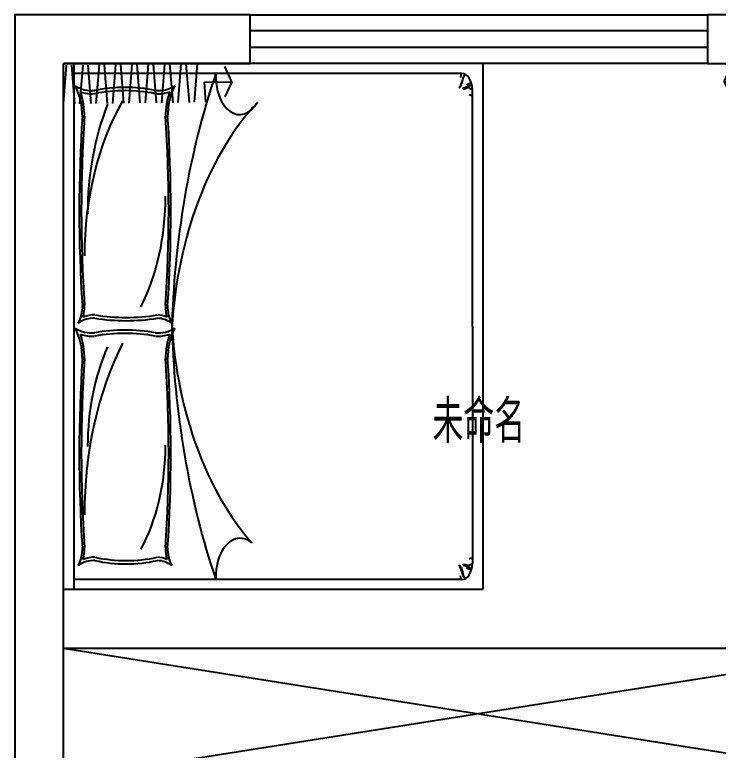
# Model space of a CAD drawing. Header units: millimetres. Extents: x 0 to 37570, y -10972 to 32224.
# Drawn here: x 6133 to 9588, y 25208 to 28819 of the extents above; entities that cross this region are included whole.
import ezdxf

# ---------------------------------------------------------------- set-up
doc = ezdxf.new("R2010")
doc.units = ezdxf.units.MM
doc.header["$LTSCALE"] = 10
doc.header["$MEASUREMENT"] = 0
doc.linetypes.add('ACAD_ISO07W100', pattern=[3, 0, -3])
for name, color, linetype in [('A2-建筑墙体', 255, 'BYLAYER'), ('E7-图例造型线', 30, 'BYLAYER'), ('P4-平面窗', 1, 'BYLAYER'), ('P9-平面文字', 2, 'BYLAYER')]:
    doc.layers.add(name, color=color, linetype=linetype)
doc.styles.get("Standard").update_dxf_attribs({"font": 'simplex.shx', "bigfont": 'gbcbig.shx'})

# ---------------------------------------------------------------- blocks, each defined once
blk = doc.blocks.new('双人床2710345')
at = {"linetype": 'ACAD_ISO07W100'}
blk.add_wipeout([(-800, -1000), (-800, -950), (-800, -900), (-800, 273.7), (-800, 552.3), (-800, 553.7), (-800, 849.6), (-800, 850.9), (-800, 950), (-800, 1000), (-770, 1000), (-673.4, 1000), (-672.5, 1000), (-572.7, 1000), (-481.2, 1000), (-480.9, 1000), (-288.9, 1000), (-288.6, 1000), (-100.2, 1000), (-97.3, 1000), (-96.4, 1000), (-5.2, 1000), (64, 1000), (64.9, 1000), (214.7, 1000), (256.2, 1000), (256.4, 1000), (448.5, 1000), (448.8, 1000), (637.2, 1000), (640.1, 1000), (640.9, 1000), (732.2, 1000), (770, 1000), (800, 1000), (800, 950), (800, 945), (800, 852.5), (800, 851.3), (800, 562.7), (800, 561.5), (800, 469), (800, 273.7), (800, -900), (800, -950), (800, -1000), (770, -1000), (720, -1000), (350, -1000), (0, -1000), (-720, -1000), (-770, -1000)], dxfattribs=at).dxf.layer = 'E7-图例造型线'
at = {"layer": 'E7-图例造型线'}
for points in [[(-800, -1000), (-800, 1000)], [(-800, 1000), (800, 1000)], [(800, -1000), (800, 1000)], [(-800, 950), (800, 950)], [(-770, -900), (-770, 950)], [(770, -900), (770, 950)], [(-767.8, -895.4), (-766.9, -895)], [(-766.9, -895), (-766.2, -894.6)], [(-766.2, -894.6), (-765.6, -894.5)], [(-765.6, -894.5), (-765, -894.4)], [(-765, -894.4), (-764.5, -894.3)], [(-764.5, -894.3), (-764, -894.3)], [(-764, -894.3), (-763.6, -894.3)], [(-763.6, -894.3), (-763.1, -894.3)], [(-763.1, -894.3), (-762.7, -894.3)], [(-762.7, -894.3), (-762.3, -894.3)], [(-762.3, -894.3), (-761.8, -894.2)], [(-761.8, -894.2), (-761.4, -894.2)], [(-761.4, -894.2), (-760.9, -894.1)], [(-760.9, -894.1), (-760.5, -893.9)], [(-760.5, -893.9), (-760, -893.8)], [(-760, -893.8), (-759.6, -893.6)], [(-759.6, -893.6), (-759.1, -893.4)], [(-759.1, -893.4), (-758.8, -893.2)], [(-758.8, -893.2), (-758.4, -893.1)], [(-758.4, -893.1), (-758.2, -892.9)], [(-758.2, -892.9), (-758, -892.8)], [(-758, -892.8), (-757.9, -892.8)], [(-738.8, -895.2), (-738.3, -894.9)], [(-738.3, -894.9), (-737.7, -894.6)], [(-737.7, -894.6), (-737.2, -894.3)], [(-737.2, -894.3), (-736.6, -894)], [(-736.6, -894), (-736.1, -893.7)], [(-736.1, -893.7), (-735.5, -893.4)], [(-735.5, -893.4), (-734.9, -893.1)], [(-734.9, -893.1), (-734.3, -892.8)], [(-734.3, -892.8), (-733.8, -892.5)], [(-733.8, -892.5), (-733.2, -892.2)], [(-733.2, -892.2), (-732.6, -891.9)], [(-732.6, -891.9), (-732, -891.5)], [(-732, -891.5), (-731.4, -891.2)], [(-731.6, -894.6), (-732, -895.3)], [(-731.2, -893.9), (-731.6, -894.6)], [(-731.4, -891.2), (-730.9, -890.9)], [(-730.8, -893.1), (-731.2, -893.9)], [(-730.9, -890.9), (-730.4, -890.5)], [(-730.4, -892.4), (-730.8, -893.1)], [(-730.4, -890.5), (-729.9, -890.1)], [(-730, -891.8), (-730.4, -892.4)], [(-729.5, -891.2), (-730, -891.8)], [(-729.9, -890.1), (-729.5, -889.8)], [(-729.5, -889.8), (-729.1, -889.4)], [(-728.9, -890.7), (-729.5, -891.2)], [(-729.1, -889.4), (-728.7, -889.1)], [(-728.4, -890.2), (-728.9, -890.7)], [(-728.7, -889.1), (-728.3, -888.8)], [(-727.8, -889.8), (-728.4, -890.2)], [(-728.3, -888.8), (-727.9, -888.5)], [(-727.9, -888.5), (-727.5, -888.3)], [(-727.3, -889.4), (-727.8, -889.8)], [(-727.5, -888.3), (-727.2, -888.2)], [(-726.9, -889.1), (-727.3, -889.4)], [(-727.2, -888.2), (-726.9, -888.1)], [(-726.9, -888.1), (-726.6, -888.1)], [(-726.5, -888.9), (-726.9, -889.1)], [(-726.6, -888.1), (-726.4, -888.1)], [(-726.3, -888.6), (-726.5, -888.9)], [(-726.4, -888.1), (-726.2, -888.2)], [(-726.1, -888.4), (-726.3, -888.6)], [(-726.2, -888.2), (-726.1, -888.3)], [(-726.1, -888.3), (-726.1, -888.4)], [(726.2, -888.2), (726.1, -888.3)], [(726.1, -888.3), (726.1, -888.4)], [(726.1, -888.4), (726.3, -888.6)], [(726.4, -888.1), (726.2, -888.2)], [(726.3, -888.6), (726.5, -888.9)], [(726.6, -888.1), (726.4, -888.1)], [(726.5, -888.9), (726.9, -889.1)], [(726.9, -888.1), (726.6, -888.1)], [(727.2, -888.2), (726.9, -888.1)], [(726.9, -889.1), (727.3, -889.4)], [(727.5, -888.3), (727.2, -888.2)], [(727.3, -889.4), (727.8, -889.8)], [(727.9, -888.5), (727.5, -888.3)], [(727.8, -889.8), (728.4, -890.2)], [(728.3, -888.8), (727.9, -888.5)], [(728.7, -889.1), (728.3, -888.8)], [(728.4, -890.2), (728.9, -890.7)], [(729.1, -889.4), (728.7, -889.1)], [(728.9, -890.7), (729.5, -891.2)], [(729.5, -889.8), (729.1, -889.4)], [(729.9, -890.1), (729.5, -889.8)], [(729.5, -891.2), (730, -891.8)], [(730.4, -890.5), (729.9, -890.1)], [(730, -891.8), (730.4, -892.4)], [(730.9, -890.9), (730.4, -890.5)], [(730.4, -892.4), (730.8, -893.1)], [(730.8, -893.1), (731.2, -893.9)], [(731.4, -891.2), (730.9, -890.9)], [(731.2, -893.9), (731.6, -894.6)], [(732, -891.5), (731.4, -891.2)], [(731.6, -894.6), (732, -895.3)], [(732.6, -891.9), (732, -891.5)], [(733.2, -892.2), (732.6, -891.9)], [(733.8, -892.5), (733.2, -892.2)], [(734.3, -892.8), (733.8, -892.5)], [(734.9, -893.1), (734.3, -892.8)], [(735.5, -893.4), (734.9, -893.1)], [(736.1, -893.7), (735.5, -893.4)], [(736.6, -894), (736.1, -893.7)], [(737.2, -894.3), (736.6, -894)], [(737.7, -894.6), (737.2, -894.3)], [(738.3, -894.9), (737.7, -894.6)], [(738.8, -895.2), (738.3, -894.9)], [(758, -892.8), (757.9, -892.8)], [(758.2, -892.9), (758, -892.8)], [(758.4, -893.1), (758.2, -892.9)], [(758.7, -893.2), (758.4, -893.1)], [(759.1, -893.4), (758.7, -893.2)], [(759.6, -893.6), (759.1, -893.4)], [(760, -893.8), (759.6, -893.6)], [(760.5, -893.9), (760, -893.8)], [(760.9, -894.1), (760.5, -893.9)], [(761.4, -894.2), (760.9, -894.1)], [(761.8, -894.2), (761.4, -894.2)], [(762.3, -894.3), (761.8, -894.2)], [(762.7, -894.3), (762.3, -894.3)], [(763.1, -894.3), (762.7, -894.3)], [(763.6, -894.3), (763.1, -894.3)], [(764, -894.3), (763.6, -894.3)], [(764.5, -894.3), (764, -894.3)], [(765, -894.4), (764.5, -894.3)], [(765.6, -894.5), (765, -894.4)], [(766.2, -894.6), (765.6, -894.5)], [(766.9, -895), (766.2, -894.6)], [(767.8, -895.4), (766.9, -895)], [(-770, -897), (-768.8, -896.1)], [(-768.8, -896.1), (-767.8, -895.4)], [(-764.5, -911), (-763.3, -910.1)], [(-763.8, -913.4), (-764.5, -914.2)], [(-763.1, -912.6), (-763.8, -913.4)], [(-763.3, -910.1), (-762.2, -909.3)], [(-762.5, -912), (-763.1, -912.6)], [(-762, -911.5), (-762.5, -912)], [(-762.2, -909.3), (-761.2, -908.7)], [(-761.4, -911), (-762, -911.5)], [(-761, -910.5), (-761.4, -911)], [(-761.2, -908.7), (-760.4, -908.2)], [(-760.5, -910.1), (-761, -910.5)], [(-760.1, -909.7), (-760.5, -910.1)], [(-760.4, -908.2), (-759.6, -907.7)], [(-759.7, -909.3), (-760.1, -909.7)], [(-759.3, -909), (-759.7, -909.3)], [(-759.6, -907.7), (-759, -907.4)], [(-759, -908.6), (-759.3, -909)], [(-759, -907.4), (-758.4, -907.1)], [(-758.6, -908.2), (-759, -908.6)], [(-758.3, -907.9), (-758.6, -908.2)], [(-758.4, -907.1), (-757.8, -906.8)], [(-758, -907.5), (-758.3, -907.9)], [(-757.7, -907.2), (-758, -907.5)], [(-757.8, -906.8), (-757.3, -906.5)], [(-757.3, -906.9), (-757.7, -907.2)], [(-757.3, -906.5), (-756.8, -906.3)], [(-757, -906.6), (-757.3, -906.9)], [(-756.6, -906.3), (-757, -906.6)], [(-756.8, -906.3), (-756.4, -906)], [(-756.2, -906), (-756.6, -906.3)], [(-756.4, -906), (-755.9, -905.7)], [(-755.8, -905.8), (-756.2, -906)], [(-755.9, -905.7), (-755.5, -905.5)], [(-755.3, -905.5), (-755.8, -905.8)], [(-755.5, -905.5), (-755.1, -905.2)], [(-754.7, -905.3), (-755.3, -905.5)], [(-755.1, -905.2), (-754.6, -905)], [(-754.1, -905.1), (-754.7, -905.3)], [(-754.6, -905), (-754.2, -904.7)], [(-754.2, -904.7), (-753.8, -904.4)], [(-753.4, -904.9), (-754.1, -905.1)], [(-753.8, -904.4), (-753.3, -904.1)], [(-752.7, -904.7), (-753.4, -904.9)], [(-753.3, -904.1), (-752.9, -903.9)], [(-752.9, -903.9), (-752.4, -903.5)], [(-751.8, -904.6), (-752.7, -904.7)], [(-752.4, -903.5), (-751.9, -903.2)], [(-751.9, -903.2), (-751.3, -902.9)], [(-751, -904.4), (-751.8, -904.6)], [(-751.3, -902.9), (-750.7, -902.5)], [(-750, -904.2), (-751, -904.4)], [(-750.7, -902.5), (-750.1, -902.2)], [(-750.1, -902.2), (-749.5, -901.8)], [(-749.1, -904), (-750, -904.2)], [(-749.5, -901.8), (-748.8, -901.4)], [(-748.1, -903.7), (-749.1, -904)], [(-748.8, -901.4), (-748.1, -901)], [(-748.1, -901), (-747.3, -900.5)], [(-747.2, -903.4), (-748.1, -903.7)], [(-747.3, -900.5), (-746.6, -900.1)], [(-746.2, -903.1), (-747.2, -903.4)], [(-746.6, -900.1), (-745.9, -899.7)], [(-745.3, -902.6), (-746.2, -903.1)], [(-745.9, -899.7), (-745.2, -899.2)], [(-744.5, -902.2), (-745.3, -902.6)], [(-745.2, -899.2), (-744.5, -898.8)], [(-744.5, -898.8), (-743.8, -898.4)], [(-743.6, -901.7), (-744.5, -902.2)], [(-743.8, -898.4), (-743.2, -898)], [(-742.8, -901.1), (-743.6, -901.7)], [(-743.2, -898), (-742.6, -897.6)], [(-741.9, -900.6), (-742.8, -901.1)], [(-742.6, -897.6), (-742, -897.2)], [(-742, -897.2), (-741.4, -896.9)], [(-741.1, -900.2), (-741.9, -900.6)], [(-741.4, -896.9), (-740.9, -896.5)], [(-740.3, -899.7), (-741.1, -900.2)], [(-740.9, -896.5), (-740.4, -896.2)], [(-740.4, -896.2), (-739.8, -895.8)], [(-739.5, -899.3), (-740.3, -899.7)], [(-739.8, -895.8), (-739.3, -895.5)], [(-738.6, -899), (-739.5, -899.3)], [(-739.3, -895.5), (-738.8, -895.2)], [(-737.8, -898.8), (-738.6, -899)], [(-737, -898.6), (-737.8, -898.8)], [(-736.2, -898.3), (-737, -898.6)], [(-735.4, -898.1), (-736.2, -898.3)], [(-734.7, -897.9), (-735.4, -898.1)], [(-734, -897.5), (-734.7, -897.9)], [(-733.4, -897.1), (-734, -897.5)], [(-732.9, -896.6), (-733.4, -897.1)], [(-732.4, -896), (-732.9, -896.6)], [(-732, -895.3), (-732.4, -896)], [(-727.9, -917), (-728.7, -920.5)], [(-727, -912.4), (-727.9, -917)], [(-725.9, -906.5), (-727, -912.4)], [(-725.9, -906.5), (-723.7, -905.9)], [(-723.9, -915.9), (-724.5, -919.9)], [(-722.7, -907.5), (-723.9, -915.9)], [(-723.7, -905.9), (-722.7, -907.5)], [(-722.7, -907.5), (-722.7, -907.5)], [(723.7, -905.9), (722.7, -907.5)], [(722.7, -907.5), (722.7, -907.5)], [(722.7, -907.5), (723.9, -915.9)], [(725.9, -906.5), (723.7, -905.9)], [(723.9, -915.9), (724.5, -919.9)], [(725.9, -906.5), (727, -912.4)], [(727, -912.4), (727.9, -917)], [(727.9, -917), (728.7, -920.5)], [(732, -895.3), (732.4, -896)], [(732.4, -896), (732.9, -896.6)], [(732.9, -896.6), (733.4, -897.1)], [(733.4, -897.1), (734, -897.5)], [(734, -897.5), (734.7, -897.9)], [(734.7, -897.9), (735.4, -898.1)], [(735.4, -898.1), (736.2, -898.3)], [(736.2, -898.3), (737, -898.6)], [(737, -898.6), (737.8, -898.8)], [(737.8, -898.8), (738.6, -899)], [(738.6, -899), (739.5, -899.3)], [(739.3, -895.5), (738.8, -895.2)], [(739.8, -895.8), (739.3, -895.5)], [(739.5, -899.3), (740.3, -899.7)], [(740.4, -896.2), (739.8, -895.8)], [(740.3, -899.7), (741.1, -900.2)], [(740.9, -896.5), (740.4, -896.2)], [(741.4, -896.9), (740.9, -896.5)], [(741.1, -900.2), (741.9, -900.6)], [(742, -897.2), (741.4, -896.9)], [(741.9, -900.6), (742.8, -901.1)], [(742.6, -897.6), (742, -897.2)], [(743.2, -898), (742.6, -897.6)], [(742.8, -901.1), (743.6, -901.7)], [(743.8, -898.4), (743.2, -898)], [(743.6, -901.7), (744.5, -902.2)], [(744.5, -898.8), (743.8, -898.4)], [(745.2, -899.2), (744.5, -898.8)], [(744.5, -902.2), (745.3, -902.6)], [(745.9, -899.7), (745.2, -899.2)], [(745.3, -902.6), (746.2, -903.1)], [(746.6, -900.1), (745.9, -899.7)], [(746.2, -903.1), (747.2, -903.4)], [(747.3, -900.5), (746.6, -900.1)], [(747.2, -903.4), (748.1, -903.7)], [(748.1, -901), (747.3, -900.5)], [(748.8, -901.4), (748.1, -901)], [(748.1, -903.7), (749.1, -904)], [(749.5, -901.8), (748.8, -901.4)], [(749.1, -904), (750, -904.2)], [(750.1, -902.2), (749.5, -901.8)], [(750, -904.2), (751, -904.4)], [(750.7, -902.5), (750.1, -902.2)], [(751.3, -902.9), (750.7, -902.5)], [(751, -904.4), (751.8, -904.6)], [(751.9, -903.2), (751.3, -902.9)], [(751.8, -904.6), (752.7, -904.7)], [(752.4, -903.5), (751.9, -903.2)], [(752.9, -903.9), (752.4, -903.5)], [(752.7, -904.7), (753.4, -904.9)], [(753.3, -904.1), (752.9, -903.9)], [(753.8, -904.4), (753.3, -904.1)], [(753.4, -904.9), (754.1, -905.1)], [(754.2, -904.7), (753.8, -904.4)], [(754.1, -905.1), (754.7, -905.3)], [(754.6, -905), (754.2, -904.7)], [(755.1, -905.2), (754.6, -905)], [(754.7, -905.3), (755.3, -905.5)], [(755.5, -905.5), (755.1, -905.2)], [(755.3, -905.5), (755.8, -905.8)], [(755.9, -905.7), (755.5, -905.5)], [(755.8, -905.8), (756.2, -906)], [(756.4, -906), (755.9, -905.7)], [(756.2, -906), (756.6, -906.3)], [(756.8, -906.3), (756.4, -906)], [(756.6, -906.3), (757, -906.6)], [(757.3, -906.5), (756.8, -906.3)], [(757, -906.6), (757.3, -906.9)], [(757.8, -906.8), (757.3, -906.5)], [(757.3, -906.9), (757.7, -907.2)], [(757.7, -907.2), (758, -907.5)], [(758.4, -907.1), (757.8, -906.8)], [(758, -907.5), (758.3, -907.9)], [(758.3, -907.9), (758.6, -908.2)], [(759, -907.4), (758.4, -907.1)], [(758.6, -908.2), (759, -908.6)], [(759.6, -907.7), (759, -907.4)], [(759, -908.6), (759.3, -909)], [(759.3, -909), (759.7, -909.3)], [(760.4, -908.2), (759.6, -907.7)], [(759.7, -909.3), (760.1, -909.7)], [(760.1, -909.7), (760.5, -910.1)], [(761.2, -908.7), (760.4, -908.2)], [(760.5, -910.1), (761, -910.5)], [(761, -910.5), (761.4, -911)], [(762.2, -909.3), (761.2, -908.7)], [(761.4, -911), (762, -911.5)], [(762, -911.5), (762.5, -912)], [(763.3, -910.1), (762.2, -909.3)], [(762.5, -912), (763.1, -912.6)], [(763.1, -912.6), (763.8, -913.4)], [(764.5, -911), (763.3, -910.1)], [(763.8, -913.4), (764.5, -914.2)], [(768.8, -896.1), (767.8, -895.4)], [(770, -897), (768.8, -896.1)], [(-740.3, -940.5), (-739.7, -938.7)], [(-739.7, -938.7), (-739.2, -937.1)], [(-739.2, -937.1), (-738.8, -935.7)], [(-738.8, -935.7), (-738.4, -934.4)], [(-738.4, -934.4), (-738.2, -933.3)], [(-738.2, -933.3), (-737.9, -932.2)], [(-737.9, -932.2), (-737.7, -931.2)], [(-737.7, -931.2), (-737.4, -930.2)], [(-737.4, -930.2), (-737.1, -929.2)], [(-737.1, -929.2), (-736.7, -928.2)], [(-736.7, -928.2), (-736.3, -927)], [(-736.3, -927), (-735.9, -925.7)], [(-735.9, -925.7), (-735.3, -924.2)], [(-735.3, -924.2), (-734.6, -922.5)], [(-733.3, -938.5), (-733.7, -941)], [(-733, -936.6), (-733.3, -938.5)], [(-732.7, -935.1), (-733, -936.6)], [(-732.5, -934), (-732.7, -935.1)], [(-732.4, -933), (-732.5, -934)], [(-732.3, -932.3), (-732.4, -933)], [(-732.2, -931.6), (-732.3, -932.3)], [(-732.1, -930.9), (-732.2, -931.6)], [(-732, -930.3), (-732.1, -930.9)], [(-731.9, -929.7), (-732, -930.3)], [(-731.8, -929.2), (-731.9, -929.7)], [(-731.6, -928.6), (-731.8, -929.2)], [(-731.4, -928.1), (-731.6, -928.6)], [(-731.1, -927.5), (-731.4, -928.1)], [(-730.8, -926.9), (-731.1, -927.5)], [(-730.4, -926), (-730.8, -926.9)], [(-730, -924.8), (-730.4, -926)], [(-729.4, -923.1), (-730, -924.8)], [(-728.7, -920.5), (-729.4, -923.1)], [(-725.3, -925.2), (-728.2, -930.9)], [(-728.2, -930.9), (-728.2, -933.6)], [(-728.2, -933.6), (-724.7, -936.9)], [(-724.5, -919.9), (-725.9, -921)], [(-725.9, -921), (-725.3, -925.2)], [(-724.7, -936.9), (-723.9, -939.9)], [(-723.9, -939.9), (-723.7, -941.5)], [(-705.7, -935.3), (-705.2, -937.1)], [(-705.2, -937.1), (-704.8, -939)], [(-704.8, -939), (-704.6, -940.8)], [(704.8, -939), (704.6, -940.8)], [(705.2, -937.1), (704.8, -939)], [(705.7, -935.3), (705.2, -937.1)], [(723.9, -939.9), (723.7, -941.5)], [(724.7, -936.9), (723.9, -939.9)], [(724.5, -919.9), (725.9, -921)], [(728.2, -933.6), (724.7, -936.9)], [(725.9, -921), (725.3, -925.2)], [(725.3, -925.2), (728.2, -930.9)], [(728.2, -930.9), (728.2, -933.6)], [(728.7, -920.5), (729.4, -923.1)], [(729.4, -923.1), (730, -924.8)], [(730, -924.8), (730.4, -926)], [(730.4, -926), (730.8, -926.9)], [(730.8, -926.9), (731.1, -927.5)], [(731.1, -927.5), (731.4, -928.1)], [(731.4, -928.1), (731.6, -928.6)], [(731.6, -928.6), (731.8, -929.2)], [(731.8, -929.2), (731.9, -929.7)], [(731.9, -929.7), (732, -930.3)], [(732, -930.3), (732.1, -930.9)], [(732.1, -930.9), (732.2, -931.6)], [(732.2, -931.6), (732.3, -932.3)], [(732.3, -932.3), (732.4, -933)], [(732.4, -933), (732.5, -934)], [(732.5, -934), (732.7, -935.1)], [(732.7, -935.1), (732.9, -936.6)], [(732.9, -936.6), (733.3, -938.5)], [(733.3, -938.5), (733.7, -941)], [(735.3, -924.2), (734.6, -922.5)], [(735.9, -925.7), (735.3, -924.2)], [(736.3, -927), (735.9, -925.7)], [(736.7, -928.2), (736.3, -927)], [(737.1, -929.2), (736.7, -928.2)], [(737.4, -930.2), (737.1, -929.2)], [(737.7, -931.2), (737.4, -930.2)], [(737.9, -932.2), (737.7, -931.2)], [(738.2, -933.3), (737.9, -932.2)], [(738.4, -934.4), (738.2, -933.3)], [(738.8, -935.7), (738.4, -934.4)], [(739.2, -937.1), (738.8, -935.7)], [(739.7, -938.7), (739.2, -937.1)], [(740.3, -940.5), (739.7, -938.7)], [(-742.2, -944.8), (-741.2, -942.5)], [(-741.2, -942.5), (-740.3, -940.5)], [(-734.2, -944), (-734.9, -947.7)], [(-733.7, -941), (-734.2, -944)], [(-723.7, -941.5), (-723.7, -949.9)], [(-723.7, -949.9), (-723.7, -948.3)], [(0, -950), (-720, -950)], [(-704.6, -940.8), (-704.4, -942.6)], [(-704.4, -942.6), (-704.3, -944.5)], [(-704.3, -944.5), (-704.2, -946.3)], [(-704.2, -946.3), (-704.2, -948.2)], [(-704.2, -948.2), (-704.2, -950)], [(0, -950), (720, -950)], [(704.3, -944.5), (704.2, -946.3)], [(704.2, -946.3), (704.2, -948.2)], [(704.2, -948.2), (704.2, -950)], [(704.4, -942.6), (704.3, -944.5)], [(704.6, -940.8), (704.4, -942.6)], [(723.7, -941.5), (723.7, -949.9)], [(723.7, -949.9), (723.7, -948.3)], [(733.7, -941), (734.2, -944)], [(734.2, -944), (734.9, -947.7)], [(741.2, -942.5), (740.3, -940.5)], [(742.2, -944.8), (741.2, -942.5)], [(800, -1000), (-800, -1000)], [(800, -1000), (350, -1000)]]:
    blk.add_lwpolyline(points, dxfattribs=at)
for centre, radius, start, end in [((-96.4, 1047.9), 137.5, -91.5531, -48.4157), ((205.8, 866.2), 225.2, 159.5152, 183.475), ((640.9, 1047.9), 137.5, -91.5531, -48.4157), ((943.1, 866.2), 225.2, 159.5152, 183.475), ((-675.7, 986.1), 75.8, -132.1397, -88.1998), ((-903.4, 856.3), 191.5, -1.608, 22.6024), ((-385.1, -1840.8), 2766.2, 84.0093, 95.9806), ((-96.4, 1047.9), 147.4, -91.5524, -60.1489), ((205.7, 866.2), 235, 166.769, 183.4765), ((61.6, 986.1), 75.8, -132.1397, -88.1998), ((-166, 856.3), 191.5, -1.608, 22.6024), ((352.2, -1840.8), 2766.2, 84.0093, 95.9806), ((640.9, 1047.9), 147.4, -91.5524, -60.1489), ((943.1, 866.2), 235, 166.769, 183.4765), ((-675.7, 986.1), 85.7, -112.43, -88.1986), ((-903.4, 856.3), 201.5, -1.6073, 14.551), ((-385.1, -1841.1), 2756.6, 84.0061, 95.9839), ((-572.7, 60.7), 839.8, 51.5978, 90), ((61.6, 986.1), 85.7, -112.4299, -88.1985), ((-166.1, 856.3), 201.5, -1.6073, 14.551), ((352.2, -1841.1), 2756.6, 84.0061, 95.9839), ((213.3, 193.6), 706.9, 47.9876, 89.8813), ((-365.7, 353.3), 532.2, 55.0987, 89.8987), ((342.3, 255.2), 630.3, 58.0093, 89.9674), ((370.8, 701.6), 1092.9, 172.149, 187.851), ((-1281.8, 707), 1261.1, -6.5743, 6.5743), ((-1281.8, 707), 1271.2, -6.574, 6.574), ((1484.8, 701.6), 1466.9, 174.1588, 185.8412), ((-412.7, 707), 1130.4, -7.3318, 7.3318), ((-412.7, 707), 1140.4, -7.3321, 7.3321), ((370.8, 701.6), 1082.9, 172.149, 187.851), ((1484.7, 701.6), 1456.9, 174.1587, 185.8413), ((-359.7, 1001.9), 488.4, -130.5713, -90.1508), ((397.2, 1056.2), 542.7, -128.4046, -90.079), ((205.7, 547.8), 235, 176.5235, 193.231), ((205.8, 547.8), 225.2, 176.525, 200.4848), ((943.1, 547.8), 235, 176.5235, 193.231), ((943.1, 547.8), 225.2, 176.525, 200.4848), ((-903.4, 557.7), 191.5, -22.6025, -1.6071), ((-903.4, 557.7), 201.5, -14.551, -1.608), ((-166, 557.7), 191.5, -22.6025, -1.6071), ((-166.1, 557.7), 201.5, -14.551, -1.608), ((-675.7, 427.9), 75.8, 88.1998, 132.1397), ((-675.7, 427.9), 85.7, 88.1986, 112.43), ((-385.1, 3254.8), 2766.2, -95.9806, -84.0093), ((-385.1, 3255.2), 2756.6, -95.9839, -84.0061), ((-96.4, 366.1), 147.4, 60.1489, 91.5524), ((-96.4, 366.2), 137.5, 48.4157, 91.5531), ((61.6, 427.9), 75.8, 88.1998, 132.1397), ((61.6, 427.9), 85.7, 88.1985, 112.4299), ((352.2, 3254.8), 2766.2, -95.9806, -84.0093), ((352.2, 3255.2), 2756.6, -95.9839, -84.0061), ((640.9, 366.1), 147.4, 60.1489, 91.5524), ((640.9, 366.2), 137.5, 48.4157, 91.5531), ((81, -1331.2), 1816.5, 92.1198, 117.9362), ((95.1, -438.3), 926.4, 95.5611, 144.3349), ((-81, -1331.2), 1816.5, 62.0638, 87.8802), ((-96.1, -450.7), 938.8, 34.0793, 84.4516), ((-761.1, 156.8), 117.2, -27.9083, 94.3382), ((759.6, 159.4), 114.7, 84.7766, 227.1057), ((-720, -900), 50, 179.9995, 270.0005), ((720, -900), 50, -90.0005, 0.0005)]:
    blk.add_arc(centre, radius, start, end, dxfattribs=at)
blk = doc.blocks.new('墙贴2710364')
at = {"layer": 'E7-图例造型线'}
for points in [[(1141.5, -0.5), (1142.5, 0.5)], [(-1142.5, -0.5), (1141.5, -0.5)]]:
    blk.add_lwpolyline(points, dxfattribs=at)
blk = doc.blocks.new('衣柜2710370')
at = {"linetype": 'ACAD_ISO07W100'}
blk.add_wipeout([(-1000, -300), (-1000, 300), (1000, 300), (1000, -300)], dxfattribs=at).dxf.layer = 'E7-图例造型线'
at = {"layer": 'E7-图例造型线'}
for points in [[(-1000, -300), (1000, 300)], [(1000, -300), (-1000, 300)], [(-1000, -300), (-1000, 300)], [(-1000, 300), (1000, 300)], [(1000, 300), (1000, -300)], [(1000, -300), (-1000, -300)]]:
    blk.add_lwpolyline(points, dxfattribs=at)
blk = doc.blocks.new('窗帘2710373')
at = {"layer": 'E7-图例造型线'}
for points in [[(-1292.94, -18.48), (-1283.42, 16.93)], [(-1257.75, -18.35), (-1267.53, 16.99)], [(-1241.86, -18.29), (-1232.35, 17.12)], [(-1206.67, -18.15), (-1216.46, 17.18)], [(-1190.88, -18.09), (-1181.36, 17.32)], [(-1155.69, -17.96), (-1165.48, 17.38)], [(-1139.8, -17.9), (-1130.29, 17.51)], [(-1104.62, -17.76), (-1114.4, 17.57)], [(-1088.82, -17.7), (-1079.3, 17.7)], [(-1053.63, -17.57), (-1063.42, 17.76)], [(-1037.75, -17.51), (-1028.23, 17.9)], [(-1002.56, -17.38), (-1012.34, 17.96)], [(-986.76, -17.32), (-977.24, 18.09)], [(-951.57, -17.18), (-961.36, 18.15)], [(-935.69, -17.12), (-926.17, 18.29)], [(-900.5, -16.99), (-910.28, 18.35)], [(-884.7, -16.93), (-875.19, 18.48)], [(-767.54, 1.94), (-790.03, 15.78)], [(767.54, 1.94), (790.03, 15.78)], [(884.7, -16.93), (875.19, 18.48)], [(900.5, -16.99), (910.28, 18.35)], [(935.69, -17.12), (926.17, 18.29)], [(951.57, -17.18), (961.36, 18.15)], [(986.76, -17.32), (977.24, 18.09)], [(1002.56, -17.38), (1012.34, 17.96)], [(1037.75, -17.51), (1028.23, 17.9)], [(1053.63, -17.57), (1063.42, 17.76)], [(1088.82, -17.7), (1079.3, 17.7)], [(1104.62, -17.76), (1114.4, 17.57)], [(1139.8, -17.9), (1130.29, 17.51)], [(1155.69, -17.96), (1165.48, 17.38)], [(1190.88, -18.09), (1181.36, 17.32)], [(1206.67, -18.15), (1216.46, 17.18)], [(1241.86, -18.29), (1232.35, 17.12)], [(1257.75, -18.35), (1267.53, 16.99)], [(1292.94, -18.48), (1283.42, 16.93)], [(-853.41, 1.62), (-767.54, 1.94)], [(-849.51, -16.79), (-853.41, 1.62)], [(-767.54, 1.94), (-789.92, -12.06)], [(767.54, 1.94), (789.92, -12.06)], [(853.41, 1.62), (767.54, 1.94)], [(849.51, -16.79), (853.41, 1.62)]]:
    blk.add_lwpolyline(points, dxfattribs=at)

msp = doc.modelspace()

# ---------------------------------------------------------------- linework, layer by layer
at = {"layer": 'A2-建筑墙体'}
msp.add_lwpolyline([(10570.20508, 28698.56836), (10570.2041, 28818.56836), (9533.91113, 28818.56836), (9533.91016, 28578.56836), (10450.2041, 28578.56836), (10450.20508, 28578.56836)], dxfattribs=at)
at = {"layer": 'P4-平面窗'}
for p, q in [((9533.91016, 28739.36719), (7288.77686, 28739.36719)), ((9533.91016, 28657.76758), (7288.77734, 28657.76758))]:
    msp.add_line(p, q, dxfattribs=at)

# ---------------------------------------------------------------- block references
at = {"layer": 'E7-图例造型线'}
for name, p, xscale, yscale, rotation in [('双人床2710345', (7402.17188, 27287.73828), 1.613537430763244, 1.0293949842453, 90), ('衣柜2710370', (8411.27734, 25386.66992), 2.038500070571899, 1.073089957237243, 180.000015258789)]:
    msp.add_blockref(name, p, dxfattribs=dict(at, xscale=xscale, yscale=yscale, rotation=rotation))

# ---------------------------------------------------------------- next in the draw order: linework, layer by layer
at = {"layer": 'A2-建筑墙体'}
for points in [[(6132.77686, 28818.56836), (6132.8999, 28818.44336), (6132.77686, 28818.39258), (6132.77686, 24944.74219), (6252.77588, 24944.74219), (6372.77686, 25064.74414), (6372.77686, 28578.56641), (6372.77686, 28578.56836)], [(6372.77686, 28578.56836), (6372.77832, 28578.56836), (7288.77832, 28578.56836), (7288.77832, 28818.56836), (6132.95215, 28818.56836), (6132.90088, 28818.44531), (6132.77686, 28818.56836)]]:
    msp.add_lwpolyline(points, dxfattribs=at)
at = {"layer": 'P4-平面窗'}
msp.add_lwpolyline([(9533.91016, 28578.56836), (7288.77734, 28578.56836), (7288.77734, 28818.56836), (9533.91016, 28818.56836), (9533.91016, 28578.56836)], dxfattribs=at)

# ---------------------------------------------------------------- next in the draw order: block references
at = {"layer": 'E7-图例造型线', "xscale": 1.573933720588684, "yscale": 5.363909244537353}
msp.add_blockref('窗帘2710373', (8407.77734, 28479.44531), dxfattribs=at)
at = {"layer": 'E7-图例造型线', "xscale": 1.00035011768341, "yscale": 0.1808000057935715, "rotation": 90}
msp.add_blockref('墙贴2710364', (6372.86768, 26913.05859), dxfattribs=at)

# ---------------------------------------------------------------- next in the draw order: texts
at = {"layer": 'P9-平面文字', "insert": (8411.49121, 26821.65625), "char_height": 210, "attachment_point": 5}
msp.add_mtext('未命名', dxfattribs=at)

doc.saveas('drawing.dxf')
